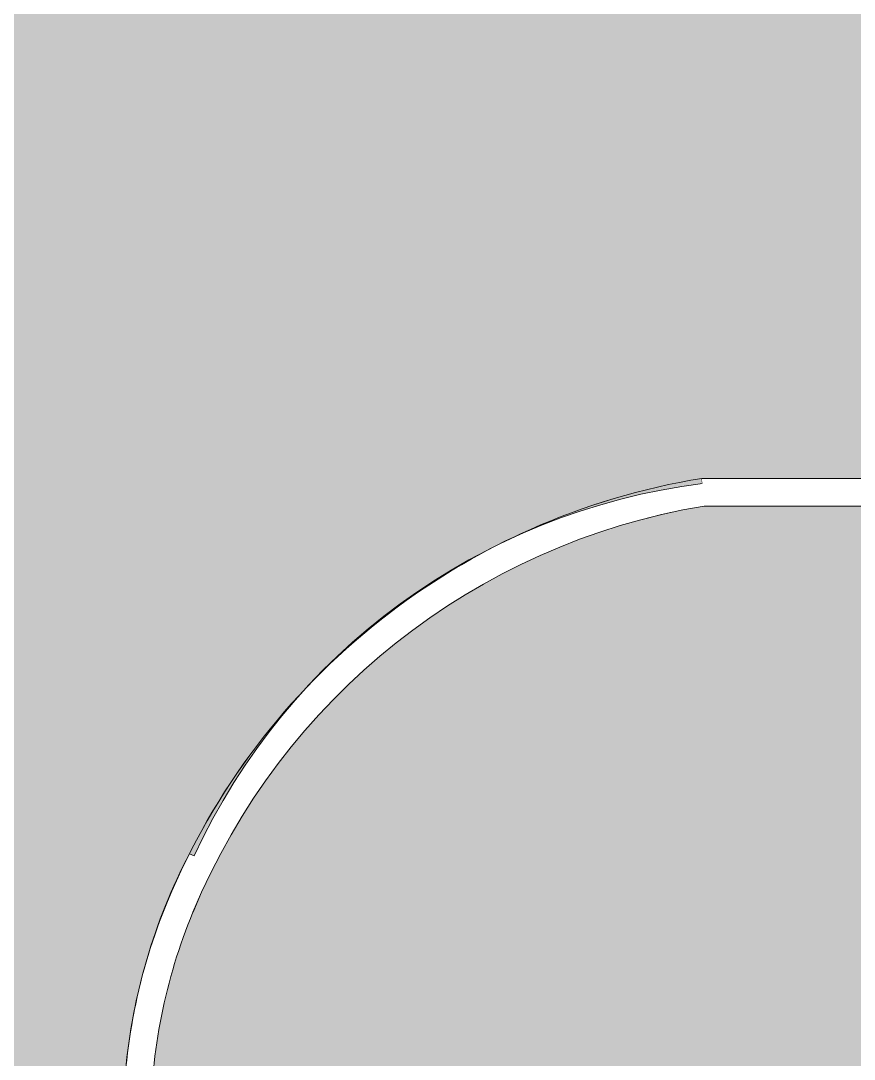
# Model space of a CAD drawing. Header units: millimetres. Extents: x 141848 to 1648660, y -821378 to -151356.
# Drawn here: x 217491 to 220504, y -267686 to -263934 of the extents above; entities that cross this region are included whole.
import ezdxf

# ---------------------------------------------------------------- set-up
doc = ezdxf.new("R2010")
doc.units = ezdxf.units.MM
doc.header["$MEASUREMENT"] = 0
doc.linetypes.add('Wipeout_Contour', pattern=[1000, 0, -1000])
doc.layers.add('Sols_ Dalles', color=7, linetype='Continuous')
doc.layers.add('Structure - Murs extérieurs', color=7, linetype='Continuous')

# ---------------------------------------------------------------- blocks, each defined once
blk = doc.blocks.new('Dalle_14_1', base_point=(217961.3, -273253.3))
at = {"layer": 'Sols_ Dalles', "linetype": 'Continuous', "lineweight": 0, "true_color": 0x2e271c}
blk.add_hatch(color=250, dxfattribs=at).paths.add_polyline_path([(217961.3, -273253.3, 0.415791), (219972.1, -275253.2), (252109.1, -275106, 0.414214), (254098.3, -273095.2), (254087.4, -271073, -0.001346), (254087.4, -271062.3), (253905.6, -271062.3), (253905.6, -267687.3), (253887.3, -267687.3), (253887.3, -265687.3), (250537.6, -265687.3), (250537.6, -270787.3), (250537.7, -271092.1), (250548.6, -273114.3), (220537.6, -273253.3), (220537.6, -270687.3), (220537.6, -265687.3), (219961.3, -265687.3, 0.258849), (218113.8, -267154.8, 0.098562), (217961.3, -267920.6)])
at = {"layer": 'Sols_ Dalles', "color": 250, "linetype": 'Continuous', "lineweight": 5, "true_color": 0x1f1f1f, "flags": 128}
blk.add_lwpolyline([(217961.3, -273253.3, 0.415791), (219972.1, -275253.2), (252109.1, -275106, 0.414214), (254098.3, -273095.2), (254087.4, -271073, -0.001346), (254087.4, -271062.3), (253905.6, -271062.3), (253905.6, -267687.3), (253887.3, -267687.3), (253887.3, -265687.3), (250537.6, -265687.3), (250537.6, -270787.3), (250537.7, -271092.1), (250548.6, -273114.3), (220537.6, -273253.3), (220537.6, -270687.3), (220537.6, -265687.3), (219961.3, -265687.3, 0.258849), (218113.8, -267154.8, 0.098562), (217961.3, -267920.6)], format="xyb", close=True, dxfattribs=at)
blk = doc.blocks.new('Mur_63_1', base_point=(220537.6, -265687.3))
at = {"color": 254, "linetype": 'Wipeout_Contour', "lineweight": 0, "ltscale": 1380273.23188596}
blk.add_wipeout([(219953.1, -265587.3), (219961.3, -265687.3), (220537.6, -265687.3), (220537.6, -265587.3)], dxfattribs=at).dxf.layer = 'Structure - Murs extérieurs'
at = {"layer": 'Structure - Murs extérieurs', "color": 7, "linetype": 'Continuous', "lineweight": 5, "flags": 128}
for points in [[(220537.6, -265587.3), (219953.1, -265587.3)], [(219961.3, -265687.3), (220537.6, -265687.3)]]:
    blk.add_lwpolyline(points, dxfattribs=at)
blk = doc.blocks.new('Mur_64_1', base_point=(219961.3, -265687.3))
at = {"layer": 'Structure - Murs extérieurs', "color": 7, "linetype": 'Continuous', "lineweight": 5}
for radius, start in [(2531.4, 99.2457), (2431.4, 99.4344)]:
    blk.add_arc((220359.9, -268085.9), radius, start, 157.4841, dxfattribs=at)
blk = doc.blocks.new('Mur_65_1', base_point=(218113.8, -267154.8))
at = {"layer": 'Structure - Murs extérieurs', "color": 7, "linetype": 'Continuous', "lineweight": 5}
for radius, start in [(2100, 157.4841), (2000, 157.484)]:
    blk.add_arc((219961.3, -267920.6), radius, start, 180, dxfattribs=at)

msp = doc.modelspace()

# ---------------------------------------------------------------- hatches: boundary and pattern name
at = {"linetype": 'Continuous', "lineweight": 0, "true_color": 0x6f6f6f}
h = msp.add_hatch(color=8, dxfattribs=at)
h.paths.add_polyline_path([(141848.442, -295062.571), (269220.821, -293826.868), (269220.821, -270902.734), (268763.049, -270902.734), (254213.6, -271040.575), (254213.6, -163437.635), (153156.2, -163437.635), (153156.2, -271040.575), (153182.962, -271040.57), (153183.146, -272000.514, -0.40942736), (149183.681, -275935.042), (141848.442, -275935.042)])
h.paths.add_polyline_path([(158435.584, -260639.953), (155145.584, -260639.953), (155145.584, -248364.953), (155145.584, -243089.974), (155145.584, -242189.974), (158435.584, -242189.974)], flags=0)
h.paths.add_polyline_path([(161503.433, -171995.57), (161503.433, -193810.571), (161503.433, -230015.57), (161503.433, -260810.571), (196775.042, -260810.571), (196775.042, -222495.57), (186955.542, -222495.57), (186955.542, -218295.57), (196754.55, -218295.57), (196754.55, -208495.57), (196754.55, -204495.57), (193355.542, -204495.57), (193355.542, -195161.535), (195576.034, -195161.535), (195576.034, -189810.571), (217850.068, -189810.571), (217850.068, -262266.885), (245610.045, -262266.885), (245610.045, -253395.571), (245626.034, -253395.571), (246426.034, -253395.571), (247826.034, -253395.571), (247826.034, -248005.571), (247826.034, -246605.571), (245626.034, -246605.571), (245610.045, -246605.571), (245610.045, -171995.57), (212806.28, -171995.57)], flags=0)
h.paths.add_polyline_path([(162737.042, -269433.913, -0.09031866), (162858.773, -268727.623, -0.20144873), (163912.639, -267592.74, -0.10421145), (164718.006, -267415.055), (165317.979, -267409.371, -0.10404461), (166125.354, -267571.244, -0.23825546), (167284.257, -268953.318, -0.05518862), (167336.836, -269390.334), (167338.931, -269611.438), (167351.046, -270890.267), (167092.583, -271892.761, -0.26794919), (165370.083, -272909.124), (164770.11, -272914.808, -0.19371746), (163379.252, -272370.185, -0.07056876), (163028.663, -271931.262, -0.1316525), (162751.253, -270933.845)], flags=0)
h.paths.add_polyline_path([(175327.752, -275599.002, -0.4157911), (173316.986, -273599.031), (173316.986, -273452.052), (173330.488, -267377.824, -0.3805567), (175316.986, -265609.826), (175394.714, -265609.826), (175394.714, -270609.826), (190394.714, -270609.826), (190394.714, -265609.826), (195356.191, -265609.826, -0.41421356), (196856.191, -267109.826), (196856.191, -273660.699, -0.34550161), (195137.285, -275433.432)], flags=0)
h.paths.add_polyline_path([(205510.093, -271504.083, -0.13447393), (205230.948, -270484.937), (205230.948, -268984.937, -0.41421356), (207230.948, -266984.937), (207830.948, -266984.937, -0.41421356), (209830.948, -268984.937), (209830.948, -270484.937, -0.12882035), (209574.03, -271465.581, -0.27093629), (207830.948, -272484.937), (207230.948, -272484.937, -0.26498)], flags=0)
h.paths.add_polyline_path([(217862.687, -273329.325), (217869.949, -267730.336, -0.09856151), (218100.718, -266943.721), (218117.681, -266951.545, -0.258849), (219955.479, -265605.827), (219953.141, -265587.294), (220637.569, -265587.294), (220637.569, -265687.294), (220637.569, -270687.294), (250537.569, -270687.294), (250537.569, -265687.294), (252208.004, -265687.294), (254186.294, -265687.294), (254186.294, -267687.294), (254186.294, -271062.255, 0.00134576), (254186.323, -271073.021), (254197.209, -273095.233, -0.41421356), (252208.004, -275105.97), (243484.534, -275105.97, -0.00518896), (243431.438, -275116.103), (235447.992, -275196.191), (220071.012, -275253.24, -0.38655333), (217873.089, -273475.385, -0.02518922)], flags=0)
at = {"layer": 'Sols_ Dalles', "linetype": 'Continuous', "lineweight": 0, "true_color": 0x2e271c}
h = msp.add_hatch(color=250, dxfattribs=at)
edge = h.paths.add_edge_path()
edge.add_arc((219961.309, -273253.269), 2000, 180, 270.308426)
edge.add_line((219972.076, -275253.24), (252109.067, -275105.97))
edge.add_arc((252098.301, -273105.999), 2000, 270.308426, 360.308426)
edge.add_line((254098.272, -273095.233), (254087.386, -271073.021))
edge.add_arc((256087.357, -271062.255), 2000, 180, 180.308426, ccw=False)
edge.add_line((254087.357, -271062.255), (254087.357, -267687.294))
edge.add_line((254087.357, -267687.294), (254087.357, -265687.294))
edge.add_line((254087.357, -265687.294), (250537.569, -265687.294))
edge.add_line((250537.569, -265687.294), (250537.569, -270787.292))
edge.add_line((250537.569, -270787.292), (250537.729, -271092.129))
edge.add_line((250537.729, -271092.129), (250548.615, -273114.341))
edge.add_line((250548.615, -273114.341), (220537.569, -273253.269))
edge.add_line((220537.569, -273253.269), (220537.569, -270687.294))
edge.add_line((220537.569, -270687.294), (220537.569, -265687.294))
edge.add_line((220537.569, -265687.294), (219961.309, -265687.294))
edge.add_arc((220359.867, -268085.851), 2431.445, 99.434374, 157.484062)
edge.add_arc((219961.309, -267920.633), 2000, 157.484062, 180)
edge.add_line((217961.309, -267920.633), (217961.309, -273253.269))

# ---------------------------------------------------------------- linework, layer by layer
at = {"color": 9, "linetype": 'Continuous', "lineweight": 5}
msp.add_lwpolyline([(217873.089, -273475.385, 0.38655333), (220071.012, -275253.24), (235447.992, -275196.191), (243431.438, -275116.103, 0.00518896), (243484.534, -275105.97), (252208.004, -275105.97, 0.41421356), (254197.209, -273095.233), (254186.323, -271073.021, -0.00134576), (254186.294, -271062.255), (254186.294, -267687.294), (254186.294, -265687.294), (252208.004, -265687.294), (250537.569, -265687.294), (250537.569, -270687.294), (220637.569, -270687.294), (220637.569, -265687.294), (220637.569, -265587.294), (219953.141, -265587.294), (219955.479, -265605.827, 0.258849), (218117.681, -266951.545), (218100.718, -266943.721, 0.09856151), (217869.949, -267730.336), (217862.687, -273329.325, 0.02518922)], format="xyb", close=True, dxfattribs=at)
at = {"layer": 'Sols_ Dalles', "color": 7, "linetype": 'Continuous', "lineweight": 5, "flags": 128}
msp.add_lwpolyline([(217961.309, -273253.269, 0.4157911), (219972.076, -275253.24), (252109.067, -275105.97, 0.41421356), (254098.272, -273095.233), (254087.386, -271073.021, -0.00134576), (254087.357, -271062.255), (254087.357, -267687.294), (254087.357, -265687.294), (250537.569, -265687.294), (250537.569, -270787.292), (250537.729, -271092.129), (250548.615, -273114.341), (220537.569, -273253.269), (220537.569, -270687.294), (220537.569, -265687.294), (219961.309, -265687.294, 0.25884891), (218113.763, -267154.752, 0.09856162), (217961.309, -267920.633)], format="xyb", close=True, dxfattribs=at)
at = {"layer": 'Sols_ Dalles', "color": 250, "linetype": 'Continuous', "lineweight": 5, "true_color": 0x1f1f1f}
msp.add_lwpolyline([(217961.309, -273253.269, 0.4157911), (219972.076, -275253.24), (252109.067, -275105.97, 0.41421356), (254098.272, -273095.233), (254087.386, -271073.021, -0.00134576), (254087.357, -271062.255), (254087.357, -267687.294), (254087.357, -265687.294), (250537.569, -265687.294), (250537.569, -270787.292), (250537.729, -271092.129), (250548.615, -273114.341), (220537.569, -273253.269), (220537.569, -270687.294), (220537.569, -265687.294), (219961.309, -265687.294, 0.25884891), (218113.763, -267154.752, 0.09856162), (217961.309, -267920.633)], format="xyb", close=True, dxfattribs=at)
at = {"layer": 'Structure - Murs extérieurs', "color": 7, "linetype": 'Continuous', "lineweight": 5}
for radius, start in [(2100, 157.484021), (2000, 157.484062)]:
    msp.add_arc((219961.309, -267920.633), radius, start, 180, dxfattribs=at)

# ---------------------------------------------------------------- block references
at = {"layer": 'Sols_ Dalles', "color": 250, "linetype": 'Continuous', "lineweight": 5, "true_color": 0x1f1f1f}
msp.add_blockref('Dalle_14_1', (217961.309, -273253.269), dxfattribs=at)
at = {"layer": 'Structure - Murs extérieurs', "color": 211, "lineweight": 5, "true_color": 0xfe55ff}
msp.add_blockref('Mur_65_1', (218113.763, -267154.752), dxfattribs=at)

# ---------------------------------------------------------------- next in the draw order: block references
msp.add_blockref('Mur_63_1', (220537.569, -265687.294), dxfattribs=at)

# ---------------------------------------------------------------- next in the draw order: linework, layer by layer
at = {"color": 253, "linetype": 'Continuous', "lineweight": 5, "true_color": 0x9f9f9f, "flags": 128}
msp.add_lwpolyline([(220537.569, -265687.294), (219961.309, -265687.294)], dxfattribs=at)
at = {"layer": 'Structure - Murs extérieurs', "color": 7, "linetype": 'Continuous', "lineweight": 5, "flags": 128}
for points in [[(250437.569, -270687.292), (220637.569, -270687.292), (220637.569, -265687.294), (220637.569, -265587.294), (220537.569, -265587.294), (219953.141, -265587.294, 0.25972716), (218021.387, -267116.457, 0.0985618), (217861.309, -267920.633), (217861.309, -273253.269, 0.41578544), (219972.573, -275353.239), (252109.564, -275205.969, 0.41421921)], [(252109.067, -275105.97), (219972.076, -275253.24, -0.4157911), (217961.309, -273253.269), (217961.309, -267920.633, -0.09856162), (218113.763, -267154.752, -0.2588489), (219961.309, -265687.294), (220537.569, -265687.294), (220537.569, -270687.292), (220537.569, -270787.292), (220637.569, -270787.292), (250437.569, -270787.292)]]:
    msp.add_lwpolyline(points, format="xyb", dxfattribs=at)
at = {"layer": 'Structure - Murs extérieurs', "color": 7, "linetype": 'Continuous', "lineweight": 5}
for points in [[(220537.569, -265587.294), (219953.141, -265587.294)], [(219961.309, -265687.294), (220537.569, -265687.294)]]:
    msp.add_lwpolyline(points, dxfattribs=at)
for radius, start, end in [(2531.445, 99.245739, 157.484097), (2431.445, 99.434374, 157.484062)]:
    msp.add_arc((220359.867, -268085.851), radius, start, end, dxfattribs=at)

# ---------------------------------------------------------------- next in the draw order: block references
at = {"layer": 'Structure - Murs extérieurs', "color": 211, "lineweight": 5, "true_color": 0xfe55ff}
msp.add_blockref('Mur_64_1', (219961.309, -265687.294), dxfattribs=at)

doc.saveas('drawing.dxf')
